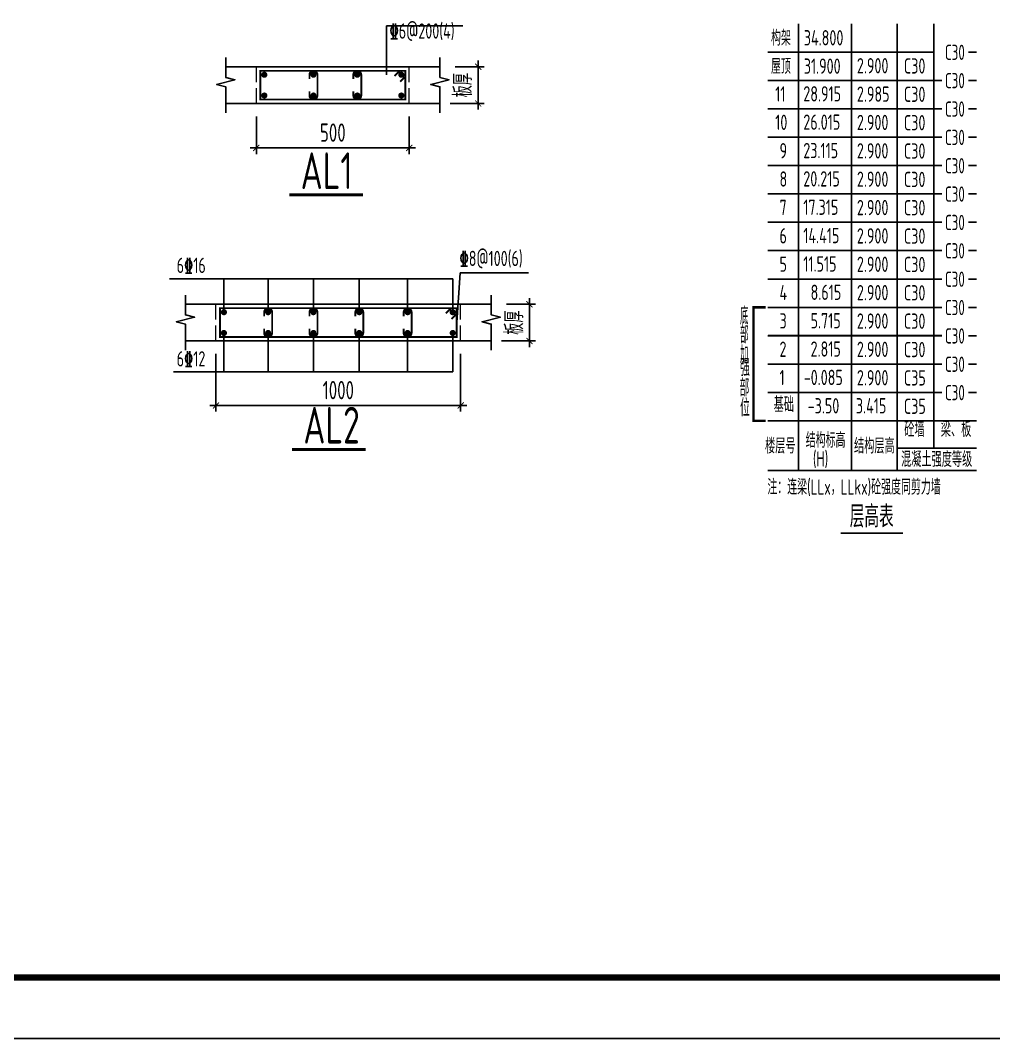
# Model space of a CAD drawing. Extents: x -668857 to 143095, y -247466 to 228182.
# Drawn here: x -173417 to -157506, y 28700 to 45341 of the extents above; entities that cross this region are included whole.
import ezdxf
from ezdxf.enums import TextEntityAlignment as Align

# ---------------------------------------------------------------- set-up
doc = ezdxf.new("R2010")
doc.units = 0
doc.header["$LTSCALE"] = 1000
doc.linetypes.add('DASH', pattern=[0.35, 0.25, -0.1])
doc.layers.get('0').update_dxf_attribs({"linetype": 'CONTINUOUS'})
doc.layers.get('DEFPOINTS').update_dxf_attribs({"linetype": 'CONTINUOUS'})
for name, color, linetype in [('-TK', 7, 'CONTINUOUS'), ('AXIS', 3, 'CONTINUOUS'), ('BEAM_DE', 7, 'CONTINUOUS'), ('NUM', 7, 'CONTINUOUS'), ('REIN', 6, 'CONTINUOUS'), ('S-0-TEXT', 7, 'CONTINUOUS'), ('S-B表格', 2, 'CONTINUOUS'), ('TEXT', 2, 'CONTINUOUS'), ('THIN', 7, 'CONTINUOUS'), ('大样详图_文字', 60, 'CONTINUOUS')]:
    doc.layers.add(name, color=color, linetype=linetype)
for name, color, linetype, lineweight in [('7549', 9, 'CONTINUOUS', 18), ('S-REIN', 12, 'CONTINUOUS', 50), ('S-Thin-D', 7, 'DASH', 18)]:
    doc.layers.add(name, color=color, linetype=linetype, lineweight=lineweight)
doc.styles.add('TSSD_DIMENSION', font='Tssdeng.shx', dxfattribs={"width": 0.7, "bigfont": 'tssdchn.shx'})
doc.styles.add('TSSD_Norm', font='Tssdeng.shx', dxfattribs={"bigfont": 'tssdchn.shx'})
doc.styles.add('TSSD_REIN', font='tssdeng.shx', dxfattribs={"width": 0.7, "height": 300, "bigfont": 'tssdchn.shx'})
doc.dimstyles.new('TSSD_25_100', dxfattribs={"dimtxt": 300, "dimasz": 100, "dimexe": 100, "dimexo": 250, "dimgap": 100, "dimtad": 1, "dimdec": 0, "dimlfac": 0.25, "dimzin": 0, "dimdsep": 46, "dimtxsty": 'TSSD_DIMENSION', "dimblk": 'ARCHTICK', "dimcen": 0, "dimdle": 100, "dimclrt": 7, "dimadec": 0, "dimazin": 0, "dimtfac": 1, "dimtdec": 0, "dimtix": 1, "dimtmove": 2, "dimatfit": 3, "dimldrblk": 'ARCHTICK', "dimfxl": 0, "dimtolj": 1, "dimtzin": 0, "dimarcsym": 0})

# ---------------------------------------------------------------- blocks, each defined once
blk = doc.blocks.new('B20200424131938')
at = {"layer": '7549', "const_width": 40}
blk.add_lwpolyline([(417, 3688), (217, 3688), (217, 1834), (417, 1834)], dxfattribs=at)
at = {"layer": 'S-0-TEXT'}
blk.add_lwpolyline([(1641, 0, 27, 27, 0), (2658, 0, 0, 0, 0)], format="xyseb", dxfattribs=at)
at = {"layer": 'S-B表格'}
for p, q in [((952, 1021), (952, 8323)), ((1817, 1021), (1817, 8323)), ((2567, 1021), (2567, 8323)), ((3167, 1385), (3167, 8323)), ((452, 7859), (3167, 7859)), ((3731, 7859), (3862, 7859)), ((3731, 7859), (3862, 7859)), ((3731, 7859), (3862, 7859)), ((3731, 7859), (3862, 7859)), ((3731, 7859), (3862, 7859)), ((3731, 7859), (3862, 7859)), ((452, 7396), (3167, 7396)), ((452, 7396), (3167, 7396)), ((452, 7396), (3167, 7396)), ((452, 7396), (3167, 7396)), ((3167, 7396), (3298, 7396)), ((3167, 7396), (3298, 7396)), ((3167, 7396), (3298, 7396)), ((3167, 7396), (3298, 7396)), ((3167, 7396), (3298, 7396)), ((3167, 7396), (3298, 7396)), ((3731, 7396), (3862, 7396)), ((3731, 7396), (3862, 7396)), ((3731, 7396), (3862, 7396)), ((3731, 7396), (3862, 7396)), ((3731, 7396), (3862, 7396)), ((3731, 7396), (3862, 7396)), ((452, 6932), (3167, 6932)), ((452, 6932), (3167, 6932)), ((3167, 6932), (3298, 6932)), ((3167, 6932), (3298, 6932)), ((3167, 6932), (3298, 6932)), ((3731, 6932), (3862, 6932)), ((3731, 6932), (3862, 6932)), ((3731, 6932), (3862, 6932)), ((452, 6469), (3167, 6469)), ((452, 6469), (3167, 6469)), ((3167, 6469), (3298, 6469)), ((3167, 6469), (3298, 6469)), ((3167, 6469), (3298, 6469)), ((3731, 6469), (3862, 6469)), ((3731, 6469), (3862, 6469)), ((3731, 6469), (3862, 6469)), ((452, 6005), (3167, 6005)), ((452, 6005), (3167, 6005)), ((3167, 6005), (3298, 6005)), ((3167, 6005), (3298, 6005)), ((3167, 6005), (3298, 6005)), ((3731, 6005), (3862, 6005)), ((3731, 6005), (3862, 6005)), ((3731, 6005), (3862, 6005)), ((452, 5542), (3167, 5542)), ((452, 5542), (3167, 5542)), ((3167, 5542), (3298, 5542)), ((3167, 5542), (3298, 5542)), ((3167, 5542), (3298, 5542)), ((3731, 5542), (3862, 5542)), ((3731, 5542), (3862, 5542)), ((3731, 5542), (3862, 5542)), ((452, 5078), (3167, 5078)), ((452, 5078), (3167, 5078)), ((3167, 5078), (3298, 5078)), ((3167, 5078), (3298, 5078)), ((3167, 5078), (3298, 5078)), ((3731, 5078), (3862, 5078)), ((3731, 5078), (3862, 5078)), ((3731, 5078), (3862, 5078)), ((452, 4615), (3167, 4615)), ((3167, 4615), (3298, 4615)), ((3731, 4615), (3862, 4615)), ((452, 4151), (3167, 4151)), ((3167, 4151), (3298, 4151)), ((3731, 4151), (3862, 4151)), ((452, 3688), (3167, 3688)), ((3167, 3688), (3298, 3688)), ((3731, 3688), (3862, 3688)), ((452, 3224), (3167, 3224)), ((3167, 3224), (3298, 3224)), ((3731, 3224), (3862, 3224)), ((452, 2761), (3167, 2761)), ((3167, 2761), (3298, 2761)), ((3731, 2761), (3862, 2761)), ((452, 2297), (3167, 2297)), ((3167, 2297), (3298, 2297)), ((3731, 2297), (3862, 2297)), ((452, 1834), (3167, 1834)), ((452, 1834), (3862, 1834)), ((452, 1834), (2854, 1834)), ((452, 1834), (2854, 1834)), ((2567, 1385), (3862, 1385)), ((452, 1021), (3862, 1021))]:
    blk.add_line(p, q, dxfattribs=at)
at = {"style": 'TSSD_REIN'}
for s, width, p, p2 in [('底', 0.535575, (-3, 3408), (134, 3408)), ('部', 0.530918, (-3, 3100), (134, 3100)), ('加', 0.526341, (-3, 2774), (134, 2774))]:
    blk.add_text(s, height=285, dxfattribs=dict(at, width=width)).set_placement(p, p2, align=Align.FIT)
for s, height, width, p in [('强', 285, 0.535575, (-3, 2477)), ('部', 285, 0.535575, (-13, 2146)), ('位', 285, 0.535575, (-3, 1820)), ('砼墙', 250, 0.7, (2681, 1495)), ('梁、板', 250, 0.7, (3279, 1495))]:
    blk.add_text(s, height=height, dxfattribs=dict(at, width=width)).set_placement(p, align=Align.BOTTOM_LEFT)
for s, width, p in [('结构标高', 0.65, (1070, 1392)), ('楼层号', 0.7, (405, 1299)), ('结构层高', 0.7, (1860, 1299)), ('(H)', 0.65, (1188, 1086)), ('混凝土强度等级', 0.7, (2629, 1080))]:
    blk.add_text(s, height=250, dxfattribs=dict(at, width=width)).set_placement(p)
at = {"layer": 'S-0-TEXT', "style": 'TSSD_REIN', "width": 0.7}
blk.add_text('层高表', height=360, dxfattribs=at).set_placement((1790, 90))
at = {"layer": 'S-B表格', "style": 'TSSD_REIN'}
for s, width, p in [('构架', 0.65, (503, 7966)), ('34.800', 0.7, (1039, 7969)), ('C30', 0.65, (3345, 7731)), ('C30', 0.65, (3345, 7731)), ('屋顶', 0.65, (503, 7502)), ('31.900', 0.7, (1039, 7505)), ('2.900', 0.7, (1907, 7512)), ('C30', 0.7, (2675, 7508)), ('C30', 0.65, (3345, 7268)), ('C30', 0.65, (3345, 7268)), ('11', 0.7, (572, 7050)), ('28.915', 0.7, (1031, 7053)), ('2.985', 0.7, (1907, 7048)), ('C30', 0.7, (2675, 7045)), ('C30', 0.65, (3345, 6804)), ('10', 0.7, (572, 6587)), ('26.015', 0.7, (1031, 6590)), ('2.900', 0.7, (1907, 6585)), ('C30', 0.7, (2675, 6581)), ('C30', 0.65, (3345, 6341)), ('9', 0.7, (642, 6123)), ('23.115', 0.7, (1031, 6126)), ('2.900', 0.7, (1907, 6121)), ('C30', 0.7, (2675, 6118)), ('C30', 0.65, (3345, 5877)), ('8', 0.7, (642, 5660)), ('20.215', 0.7, (1031, 5663)), ('2.900', 0.7, (1907, 5658)), ('C30', 0.7, (2675, 5654)), ('C30', 0.65, (3345, 5414)), ('7', 0.7, (642, 5196)), ('17.315', 0.7, (1031, 5199)), ('2.900', 0.7, (1907, 5194)), ('C30', 0.7, (2675, 5191)), ('C30', 0.65, (3345, 4950)), ('6', 0.7, (642, 4733)), ('14.415', 0.7, (1031, 4736)), ('2.900', 0.7, (1907, 4731)), ('C30', 0.7, (2675, 4727)), ('C30', 0.65, (3345, 4487)), ('5', 0.7, (642, 4269)), ('11.515', 0.7, (1031, 4272)), ('2.900', 0.7, (1907, 4267)), ('C30', 0.7, (2675, 4264)), ('C30', 0.65, (3345, 4023)), ('4', 0.7, (642, 3806)), ('8.615', 0.7, (1150, 3809)), ('2.900', 0.7, (1907, 3804)), ('C30', 0.7, (2675, 3800)), ('C30', 0.65, (3345, 3560)), ('3', 0.7, (642, 3342)), ('5.715', 0.7, (1150, 3345)), ('2.900', 0.7, (1907, 3340)), ('C30', 0.7, (2675, 3337)), ('C30', 0.65, (3345, 3096)), ('2', 0.7, (642, 2879)), ('2.815', 0.7, (1150, 2882)), ('2.900', 0.7, (1907, 2877)), ('C30', 0.7, (2675, 2873)), ('C30', 0.65, (3345, 2633)), ('1', 0.7, (642, 2415)), ('-0.085', 0.7, (1038, 2418)), ('2.900', 0.7, (1907, 2413)), ('C35', 0.7, (2675, 2410)), ('C30', 0.65, (3345, 2169)), ('基础', 0.7, (545, 1974)), ('-3.50', 0.7, (1103, 1955)), ('3.415', 0.7, (1891, 1955)), ('C35', 0.7, (2675, 1946))]:
    blk.add_text(s, height=250, dxfattribs=dict(at, width=width)).set_placement(p)
at = {"layer": 'TEXT', "style": 'TSSD_REIN', "width": 0.65}
blk.add_text('注：连梁(LLx，LLkx)砼强度同剪力墙', height=250, dxfattribs=at).set_placement((443, 627))
blk = doc.blocks.new('_ArchTick')
at = {"color": 0, "linetype": 'ByBlock', "const_width": 0.15}
blk.add_lwpolyline([(-0.5, -0.5), (0.5, 0.5)], dxfattribs=at)
blk = doc.blocks.new('*D587')
at = {"layer": 'AXIS', "color": 0, "lineweight": -2}
for p, q in [((-165933, 44683), (-165933, 43883)), ((-166309, 44583), (-165833, 44583)), ((-166390, 43983), (-165833, 43983))]:
    blk.add_line(p, q, dxfattribs=at)
at = {"layer": 'DEFPOINTS', "color": 0}
for p in [(-166559, 44583), (-166640, 43983), (-165933, 43983)]:
    blk.add_point(p, dxfattribs=at)
at = {"layer": 'AXIS', "color": 0, "lineweight": -2, "xscale": 100, "yscale": 100, "zscale": 100}
for p, rotation in [((-165933, 44583), 90), ((-165933, 43983), 270)]:
    blk.add_blockref('_ArchTick', p, dxfattribs=dict(at, rotation=rotation))
at = {"layer": 'AXIS', "color": 7, "insert": (-166183, 44283), "char_height": 300, "attachment_point": 5, "rotation": 90, "style": 'TSSD_DIMENSION'}
blk.add_mtext('\\A1;板厚', dxfattribs=at)
blk = doc.blocks.new('*D588')
at = {"layer": 'AXIS', "color": 0, "lineweight": -2}
for p, q in [((-169559, 43772), (-169559, 43157)), ((-167059, 43772), (-167059, 43157)), ((-169659, 43257), (-166959, 43257))]:
    blk.add_line(p, q, dxfattribs=at)
at = {"layer": 'DEFPOINTS', "color": 0}
for p in [(-169559, 44022), (-167059, 44022), (-167059, 43257)]:
    blk.add_point(p, dxfattribs=at)
at = {"layer": 'AXIS', "color": 0, "lineweight": -2, "xscale": 100, "yscale": 100, "zscale": 100, "rotation": 180}
blk.add_blockref('_ArchTick', (-169559, 43257), dxfattribs=at)
at = {"layer": 'AXIS', "color": 0, "lineweight": -2, "xscale": 100, "yscale": 100, "zscale": 100}
blk.add_blockref('_ArchTick', (-167059, 43257), dxfattribs=at)
at = {"layer": 'AXIS', "color": 7, "insert": (-168309, 43507), "char_height": 300, "attachment_point": 5, "style": 'TSSD_DIMENSION'}
blk.add_mtext('\\A1;500', dxfattribs=at)
blk = doc.blocks.new('*D589')
at = {"layer": 'AXIS', "color": 0, "lineweight": -2}
for p, q in [((-165093, 40802), (-165093, 40002)), ((-165469, 40702), (-164993, 40702)), ((-165550, 40102), (-164993, 40102))]:
    blk.add_line(p, q, dxfattribs=at)
at = {"layer": 'DEFPOINTS', "color": 0}
for p in [(-165719, 40702), (-165800, 40102), (-165093, 40102)]:
    blk.add_point(p, dxfattribs=at)
at = {"layer": 'AXIS', "color": 0, "lineweight": -2, "xscale": 100, "yscale": 100, "zscale": 100}
for p, rotation in [((-165093, 40702), 90), ((-165093, 40102), 270)]:
    blk.add_blockref('_ArchTick', p, dxfattribs=dict(at, rotation=rotation))
at = {"layer": 'AXIS', "color": 7, "insert": (-165343, 40402), "char_height": 300, "attachment_point": 5, "rotation": 90, "style": 'TSSD_DIMENSION'}
blk.add_mtext('\\A1;板厚', dxfattribs=at)
blk = doc.blocks.new('*D590')
at = {"layer": 'AXIS', "color": 0, "lineweight": -2}
for p, q in [((-170219, 39892), (-170219, 38948)), ((-166219, 39892), (-166219, 38948)), ((-170319, 39048), (-166119, 39048))]:
    blk.add_line(p, q, dxfattribs=at)
at = {"layer": 'DEFPOINTS', "color": 0}
for p in [(-170219, 40142), (-166219, 40142), (-166219, 39048)]:
    blk.add_point(p, dxfattribs=at)
at = {"layer": 'AXIS', "color": 0, "lineweight": -2, "xscale": 100, "yscale": 100, "zscale": 100, "rotation": 180}
blk.add_blockref('_ArchTick', (-170219, 39048), dxfattribs=at)
at = {"layer": 'AXIS', "color": 0, "lineweight": -2, "xscale": 100, "yscale": 100, "zscale": 100}
blk.add_blockref('_ArchTick', (-166219, 39048), dxfattribs=at)
at = {"layer": 'AXIS', "color": 7, "insert": (-168219, 39298), "char_height": 300, "attachment_point": 5, "style": 'TSSD_DIMENSION'}
blk.add_mtext('\\A1;1000', dxfattribs=at)
blk = doc.blocks.new('A1')
blk.add_lwpolyline([(0, 59400), (0, 0), (84100, 0), (84100, 59400)], close=True)
at = {"const_width": 100}
blk.add_lwpolyline([(2500, 58400), (2500, 1000), (83100, 1000), (83100, 58400)], close=True, dxfattribs=at)

msp = doc.modelspace()

# ---------------------------------------------------------------- linework, layer by layer
at = {"layer": 'BEAM_DE'}
for p, q in [((-170058.61, 44582.64), (-166558.61, 44582.64)), ((-169558.61, 43982.64), (-170058.61, 43982.64)), ((-167058.61, 43982.64), (-169558.61, 43982.64)), ((-166558.61, 43982.64), (-167058.61, 43982.64)), ((-170719.1, 40701.89), (-165719.1, 40701.89)), ((-170219.1, 40101.89), (-170719.1, 40101.89)), ((-166219.1, 40101.89), (-170219.1, 40101.89)), ((-165719.1, 40101.89), (-166219.1, 40101.89))]:
    msp.add_line(p, q, dxfattribs=at)
at = {"layer": 'REIN', "const_width": 30}
for points in [[(-168690.61, 44182.64), (-168690.61, 44112.64, 1), (-168560.61, 44112.64), (-168560.61, 44452.64, 1), (-168690.61, 44452.64), (-168690.61, 44382.64)], [(-167973.61, 44182.64), (-167973.61, 44112.64, 1), (-167843.61, 44112.64), (-167843.61, 44452.64, 1), (-167973.61, 44452.64), (-167973.61, 44382.64)], [(-169431.1, 40301.89), (-169431.1, 40231.89, 1), (-169301.1, 40231.89), (-169301.1, 40571.89, 1), (-169431.1, 40571.89), (-169431.1, 40501.89)], [(-168690.6, 40301.89), (-168690.6, 40231.89, 1), (-168560.6, 40231.89), (-168560.6, 40571.89, 1), (-168690.6, 40571.89), (-168690.6, 40501.89)], [(-167941.1, 40301.89), (-167941.1, 40231.89, 1), (-167811.1, 40231.89), (-167811.1, 40571.89, 1), (-167941.1, 40571.89), (-167941.1, 40501.89)], [(-167150.93, 40301.89), (-167150.93, 40231.89, 1), (-167020.93, 40231.89), (-167020.93, 40571.89, 1), (-167150.93, 40571.89), (-167150.93, 40501.89)]]:
    msp.add_lwpolyline(points, format="xyb", dxfattribs=at)
at = {"layer": 'S-B表格', "color": 6, "linetype": 'ByBlock', "ltscale": 0.5, "const_width": 30}
msp.add_lwpolyline([(-161196.56, 40186.98), (-158350.18, 40186.98)], dxfattribs=at)
at = {"layer": 'S-REIN', "const_width": 30}
for points in [[(-167123.61, 44517.64), (-167123.61, 44047.64), (-169493.61, 44047.64), (-169493.61, 44517.64), (-167123.61, 44517.64)], [(-167300.39, 44432.79), (-167215.53, 44517.64)], [(-167123.61, 44425.72), (-167208.46, 44340.86)], [(-166284.1, 40636.89), (-166284.1, 40166.89), (-170154.1, 40166.89), (-170154.1, 40636.89), (-166284.1, 40636.89)], [(-166460.88, 40552.04), (-166376.03, 40636.89)], [(-166284.1, 40544.97), (-166368.96, 40460.12)]]:
    msp.add_lwpolyline(points, dxfattribs=at)
at = {"layer": 'S-REIN', "const_width": 50}
for points in [[(-169453.61, 44452.64, 1), (-169403.61, 44452.64, 1)], [(-168650.61, 44452.64, 1), (-168600.61, 44452.64, 1)], [(-167933.61, 44452.64, 1), (-167883.61, 44452.64, 1)], [(-167213.61, 44452.64, 1), (-167163.61, 44452.64, 1)], [(-169453.61, 44112.64, 1), (-169403.61, 44112.64, 1)], [(-168650.61, 44112.64, 1), (-168600.61, 44112.64, 1)], [(-167933.61, 44112.64, 1), (-167883.61, 44112.64, 1)], [(-167213.61, 44112.64, 1), (-167163.61, 44112.64, 1)], [(-170114.1, 40571.89, 1), (-170064.1, 40571.89, 1)], [(-169391.1, 40571.89, 1), (-169341.1, 40571.89, 1)], [(-168650.6, 40571.89, 1), (-168600.6, 40571.89, 1)], [(-167901.1, 40571.89, 1), (-167851.1, 40571.89, 1)], [(-167110.93, 40571.89, 1), (-167060.93, 40571.89, 1)], [(-166374.1, 40571.89, 1), (-166324.1, 40571.89, 1)], [(-170114.1, 40231.89, 1), (-170064.1, 40231.89, 1)], [(-169391.1, 40231.89, 1), (-169341.1, 40231.89, 1)], [(-168650.6, 40231.89, 1), (-168600.6, 40231.89, 1)], [(-167901.1, 40231.89, 1), (-167851.1, 40231.89, 1)], [(-167110.93, 40231.89, 1), (-167060.93, 40231.89, 1)], [(-166374.1, 40231.89, 1), (-166324.1, 40231.89, 1)]]:
    msp.add_lwpolyline(points, format="xyb", close=True, dxfattribs=at)
at = {"layer": 'S-Thin-D'}
for p, q in [((-169558.61, 43982.64), (-169558.61, 44582.64)), ((-167058.61, 43982.64), (-167058.61, 44582.64)), ((-170219.1, 40101.89), (-170219.1, 40701.89)), ((-166219.1, 40101.89), (-166219.1, 40701.89))]:
    msp.add_line(p, q, dxfattribs=at)
at = {"layer": 'TEXT', "const_width": 50}
for points in [[(-169022.45, 42488.14), (-167817.05, 42488.14)], [(-168978.37, 38329.18), (-167772.97, 38329.18)]]:
    msp.add_lwpolyline(points, dxfattribs=at)
at = {"layer": 'THIN'}
for points in [[(-170058.61, 43832.64), (-170058.61, 44257.64), (-170208.61, 44295.14), (-169908.61, 44370.14), (-170058.61, 44407.64), (-170058.61, 44732.64)], [(-166558.61, 44732.64), (-166558.61, 44407.64), (-166408.61, 44370.14), (-166708.61, 44295.14), (-166558.61, 44257.64), (-166558.61, 43832.64)], [(-170719.1, 39951.89), (-170719.1, 40376.89), (-170869.1, 40414.39), (-170569.1, 40489.39), (-170719.1, 40526.89), (-170719.1, 40851.89)], [(-165719.1, 40851.89), (-165719.1, 40526.89), (-165569.1, 40489.39), (-165869.1, 40414.39), (-165719.1, 40376.89), (-165719.1, 39951.89)]]:
    msp.add_lwpolyline(points, dxfattribs=at)
at = {"layer": '大样详图_文字'}
for p, q in [((-167431.4, 45252.64), (-166185.4, 45252.64)), ((-167431.4, 44452.64), (-167431.4, 45252.64)), ((-166349.1, 41117.11), (-170979.99, 41117.11)), ((-170089.1, 40571.89), (-170089.1, 41117.11)), ((-169366.1, 40571.89), (-169366.1, 41117.11)), ((-168625.6, 40571.89), (-168625.6, 41117.11)), ((-167876.1, 40571.89), (-167876.1, 41117.11)), ((-167085.93, 40571.89), (-167085.93, 41117.11)), ((-166349.1, 40571.89), (-166349.1, 41117.11)), ((-166284.1, 40401.89), (-166225.99, 41215.11)), ((-166225.99, 41215.11), (-165110.49, 41215.11)), ((-170089.1, 40231.89), (-170089.1, 39596.11)), ((-169366.1, 40231.89), (-169366.1, 39596.11)), ((-168625.6, 40231.89), (-168625.6, 39596.11)), ((-167876.1, 40231.89), (-167876.1, 39596.11)), ((-167085.93, 40231.89), (-167085.93, 39596.11)), ((-166349.1, 40231.89), (-166349.1, 39596.11)), ((-166349.1, 39596.11), (-170912.99, 39596.11))]:
    msp.add_line(p, q, dxfattribs=at)

# ---------------------------------------------------------------- block references
at = {"layer": '-TK'}
msp.add_blockref('A1', (-229464.73, 28699.67), dxfattribs=at)
at = {"layer": 'S-B表格'}
msp.add_blockref('B20200424131938', (-161648.2, 36962.88), dxfattribs=at)

# ---------------------------------------------------------------- texts
at = {"layer": 'NUM', "style": 'TSSD_Norm', "width": 0.7}
for s, p in [('AL1', (-168834.42, 42583.97)), ('AL2', (-168790.33, 38425.01))]:
    msp.add_text(s, height=600, dxfattribs=at).set_placement(p)
at = {"layer": '大样详图_文字', "style": 'TSSD_REIN', "width": 0.7}
for s, p in [('%%1326@200(4)', (-167380.26, 44967.12)), ('%%1328@100(6)', (-166236.77, 41250.6)), ('6%%13216', (-170861.04, 41136.99))]:
    msp.add_text(s, height=250, dxfattribs=at).set_placement(p, align=Align.BOTTOM_LEFT)
at = {"layer": '大样详图_文字', "color": 1, "style": 'TSSD_REIN', "width": 0.7}
msp.add_text('6%%13212', height=250, dxfattribs=at).set_placement((-170861.04, 39609.49), align=Align.BOTTOM_LEFT)

# ---------------------------------------------------------------- dimensions: what is measured, and where the dimension line sits
at = {"layer": 'AXIS'}
for base, p1, p2, picture, middle in [((-165932.57, 43982.64), (-166558.61, 44582.64), (-166639.79, 43982.64), '*D587', (-166182.57, 44282.64)), ((-165093.06, 40101.89), (-165719.1, 40701.89), (-165800.28, 40101.89), '*D589', (-165343.06, 40401.89))]:
    dim = msp.add_linear_dim(base=base, p1=p1, p2=p2, angle=90, text='板厚', dimstyle='TSSD_25_100', dxfattribs=at)
    dim.commit()
    dim.dimension.update_dxf_attribs({"geometry": picture, "text_midpoint": middle})
dim = msp.add_linear_dim(base=(-167058.61, 43256.88), p1=(-169558.61, 44022.38), p2=(-167058.61, 44022.38), text='500', dimstyle='TSSD_25_100', dxfattribs=at)
dim.commit()
dim.dimension.update_dxf_attribs({"geometry": '*D588', "text_midpoint": (-168308.61, 43506.88)})
dim = msp.add_linear_dim(base=(-166219.1, 39047.63), p1=(-170219.1, 40141.63), p2=(-166219.1, 40141.63), dimstyle='TSSD_25_100', dxfattribs=at)
dim.commit()
dim.dimension.update_dxf_attribs({"geometry": '*D590', "text_midpoint": (-168219.1, 39297.63)})

doc.saveas('drawing.dxf')
